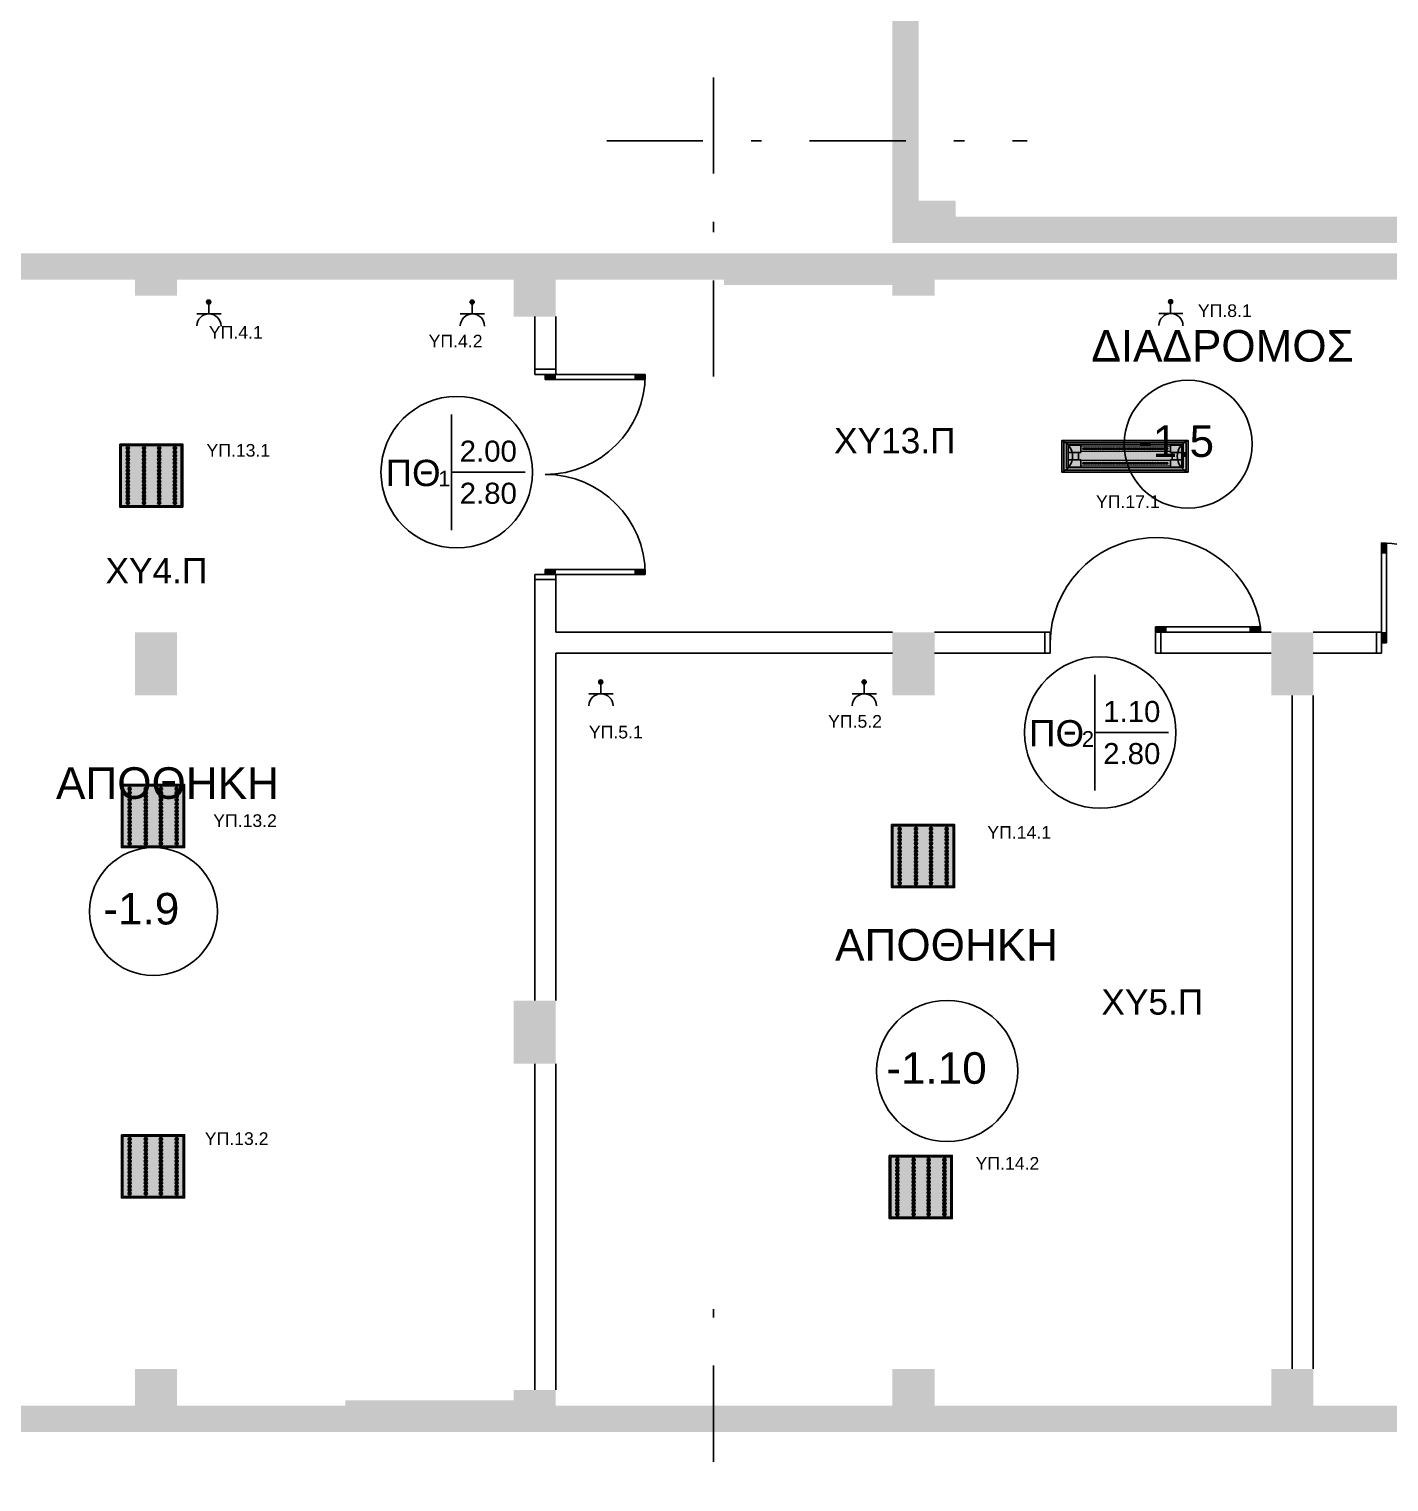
# Model space of a CAD drawing. Header units: metres. Extents: x 0 to 132, y -109 to 310.
# Drawn here: x 13.81 to 26.74, y -77.35 to -63.54 of the extents above; entities that cross this region are included whole.
import ezdxf
from ezdxf.enums import TextEntityAlignment as Align

# ---------------------------------------------------------------- set-up
doc = ezdxf.new("R2010")
doc.units = ezdxf.units.M
doc.header["$LTSCALE"] = 0.036
doc.linetypes.add('DASHDOTX2', pattern=[50.8, 25.4, -12.7, 0, -12.7])
doc.layers.get('0').update_dxf_attribs({"color": 252})
for name, color, linetype in [('arxitektonika', 254, 'Continuous'), ('electext', 20, 'Continuous'), ('HLEK-SYMBOL', 3, 'Continuous'), ('HLEK_FL001_SYMBOLS', 230, 'Continuous'), ('mihanologika text', 20, 'Continuous'), ('Parathira', 252, 'Continuous')]:
    doc.layers.add(name, color=color, linetype=linetype)
doc.styles.add('COMU-N', font='arial.ttf')
doc.styles.get("Standard").update_dxf_attribs({"font": 'arial.ttf'})

# ---------------------------------------------------------------- blocks, each defined once
blk = doc.blocks.new('A$C334127DC')
at = {"layer": 'Parathira'}
for p, q in [((-0.2, 0), (-0.2, -0.05)), ((0, -0.05), (0, 0)), ((-1.05, -0.05), (-0.1, -0.05)), ((-0.955, -0.059), (-1.05, -0.059)), ((-0.955, -0.069), (-1.05, -0.069)), ((-0.955, -0.079), (-1.05, -0.079)), ((-0.955, -0.088), (-1.049, -0.088)), ((-0.1, -0.098), (-1.049, -0.098)), ((-0.955, -0.098), (-0.955, -0.05)), ((-0.2, -0.05), (0, -0.05)), ((-0.195, -0.098), (-0.195, -0.05)), ((-0.1, -0.059), (-0.195, -0.059)), ((-0.1, -0.069), (-0.195, -0.069)), ((-0.1, -0.079), (-0.195, -0.079)), ((-0.1, -0.088), (-0.195, -0.088)), ((-0.1, -0.05), (-0.1, -0.098)), ((-0.955, -1.922), (-1.05, -1.922)), ((-0.955, -1.931), (-1.05, -1.931)), ((-0.1, -1.903), (-1.049, -1.903)), ((-0.955, -1.912), (-1.049, -1.912)), ((-0.955, -1.903), (-0.955, -1.95)), ((-0.195, -1.903), (-0.195, -1.95)), ((-0.1, -1.912), (-0.195, -1.912)), ((-0.1, -1.922), (-0.195, -1.922)), ((-0.1, -1.931), (-0.195, -1.931)), ((-0.1, -1.95), (-0.1, -1.903)), ((-0.955, -1.941), (-1.05, -1.941)), ((-1.05, -1.95), (-0.1, -1.95)), ((-0.2, -2), (-0.2, -1.95)), ((-0.2, -1.95), (0, -1.95)), ((-0.1, -1.941), (-0.195, -1.941)), ((0, -1.95), (0, -2))]:
    blk.add_line(p, q, dxfattribs=at)
for centre, start, end in [((-0.1, -0.05), 180, 270), ((-0.1, -1.95), 90, 180)]:
    blk.add_arc(centre, 0.95, start, end, dxfattribs=at)
blk = doc.blocks.new('A$C30F022F0')
at = {"layer": 'Parathira'}
for p, q in [((-0.2, -0.2), (-0.2, -0.25)), ((-0.2, -0.25), (0, -0.25)), ((-0.1, -0.25), (-0.15, -0.25)), ((0, -0.25), (0, -0.2)), ((-0.2, -1.25), (0, -1.25)), ((-0.2, -1.3), (-0.2, -1.25)), ((0, -1.25), (0.05, -1.25)), ((0, -1.25), (0, -1.3)), ((0.05, -1.35), (0, -1.35)), ((0.01, -1.25), (0.01, -1.35)), ((0.02, -1.25), (0.02, -1.35)), ((0.03, -1.25), (0.03, -1.35)), ((0.04, -1.25), (0.04, -1.35)), ((0.05, -1.25), (0.05, -2.25)), ((0.05, -2.15), (0, -2.15)), ((0.01, -2.15), (0.01, -2.25)), ((0.02, -2.15), (0.02, -2.25)), ((0.03, -2.15), (0.03, -2.25)), ((0.04, -2.15), (0.04, -2.25)), ((0.05, -2.25), (0, -2.25))]:
    blk.add_line(p, q, dxfattribs=at)
blk.add_arc((-0.106, -1.256), 1.006, 278.9092, 89.67, dxfattribs=at)
blk = doc.blocks.new('gJ6_a14')
at = {"linetype": 'Continuous'}
for p, q in [((-0.1176, 0.1119), (0.113, 0.1119)), ((0, 0.1119), (0, 0))]:
    blk.add_line(p, q, dxfattribs=at)
blk.add_arc((-0.0023, 0.2279), 0.1153, 180, 358.95657, dxfattribs=at)
blk = doc.blocks.new('*X789')
at = {"color": 0}
for p, q in [((15.598, 2.587), (15.737, 2.727)), ((15.598, 2.622), (15.702, 2.727)), ((15.605, 2.559), (15.765, 2.719)), ((15.609, 2.652), (15.618, 2.66)), ((15.617, 2.536), (15.789, 2.707)), ((15.623, 2.665), (15.631, 2.674)), ((15.633, 2.516), (15.808, 2.691)), ((15.636, 2.678), (15.645, 2.687)), ((15.64, 2.647), (15.649, 2.656)), ((15.649, 2.691), (15.658, 2.7)), ((15.653, 2.501), (15.824, 2.672)), ((15.654, 2.66), (15.662, 2.669)), ((15.662, 2.705), (15.671, 2.714)), ((15.667, 2.674), (15.676, 2.683)), ((15.676, 2.718), (15.678, 2.721)), ((15.68, 2.687), (15.689, 2.696)), ((15.685, 2.656), (15.693, 2.665)), ((15.693, 2.7), (15.702, 2.709)), ((15.698, 2.669), (15.707, 2.678)), ((15.707, 2.714), (15.715, 2.722)), ((15.711, 2.683), (15.72, 2.691)), ((15.715, 2.652), (15.724, 2.66)), ((15.72, 2.727), (15.721, 2.728)), ((15.724, 2.696), (15.733, 2.705)), ((15.729, 2.665), (15.738, 2.674)), ((15.738, 2.709), (15.746, 2.718)), ((15.742, 2.678), (15.751, 2.687)), ((15.746, 2.647), (15.755, 2.656)), ((15.751, 2.722), (15.752, 2.724)), ((15.755, 2.691), (15.764, 2.7)), ((15.76, 2.66), (15.768, 2.669)), ((15.768, 2.705), (15.777, 2.714)), ((15.773, 2.674), (15.782, 2.683)), ((15.786, 2.687), (15.795, 2.696)), ((15.791, 2.656), (15.799, 2.665)), ((15.804, 2.669), (15.813, 2.678)), ((15.822, 2.652), (15.83, 2.66)), ((15.601, 2.607), (15.609, 2.616)), ((15.604, 2.646), (15.605, 2.647)), ((15.605, 2.577), (15.614, 2.585)), ((15.611, 2.547), (15.618, 2.554)), ((15.614, 2.621), (15.623, 2.63)), ((15.618, 2.59), (15.627, 2.599)), ((15.623, 2.559), (15.631, 2.568)), ((15.627, 2.634), (15.636, 2.643)), ((15.627, 2.528), (15.636, 2.537)), ((15.631, 2.603), (15.64, 2.612)), ((15.636, 2.572), (15.645, 2.581)), ((15.64, 2.541), (15.649, 2.55)), ((15.645, 2.616), (15.654, 2.625)), ((15.645, 2.51), (15.654, 2.519)), ((15.649, 2.585), (15.658, 2.594)), ((15.654, 2.554), (15.662, 2.563)), ((15.658, 2.63), (15.667, 2.638)), ((15.658, 2.523), (15.667, 2.532)), ((15.662, 2.599), (15.671, 2.607)), ((15.664, 2.494), (15.671, 2.501)), ((15.667, 2.568), (15.676, 2.577)), ((15.671, 2.643), (15.68, 2.652)), ((15.671, 2.537), (15.68, 2.546)), ((15.676, 2.489), (15.836, 2.648)), ((15.676, 2.612), (15.685, 2.621)), ((15.676, 2.506), (15.685, 2.515)), ((15.68, 2.581), (15.689, 2.59)), ((15.685, 2.55), (15.693, 2.559)), ((15.689, 2.625), (15.698, 2.634)), ((15.689, 2.519), (15.698, 2.528)), ((15.693, 2.594), (15.702, 2.603)), ((15.693, 2.488), (15.702, 2.497)), ((15.698, 2.563), (15.707, 2.572)), ((15.702, 2.638), (15.711, 2.647)), ((15.702, 2.532), (15.711, 2.541)), ((15.705, 2.482), (15.843, 2.62)), ((15.707, 2.607), (15.715, 2.616)), ((15.707, 2.501), (15.715, 2.51)), ((15.711, 2.577), (15.72, 2.585)), ((15.715, 2.546), (15.724, 2.554)), ((15.72, 2.621), (15.729, 2.63)), ((15.72, 2.515), (15.729, 2.523)), ((15.724, 2.59), (15.733, 2.599)), ((15.724, 2.484), (15.733, 2.493)), ((15.729, 2.559), (15.738, 2.568)), ((15.733, 2.634), (15.742, 2.643)), ((15.733, 2.528), (15.742, 2.537)), ((15.738, 2.603), (15.746, 2.612)), ((15.738, 2.497), (15.746, 2.506)), ((15.741, 2.482), (15.842, 2.584)), ((15.742, 2.572), (15.751, 2.581)), ((15.746, 2.541), (15.755, 2.55)), ((15.751, 2.616), (15.76, 2.625)), ((15.751, 2.51), (15.76, 2.519)), ((15.755, 2.585), (15.764, 2.594)), ((15.76, 2.554), (15.768, 2.563)), ((15.764, 2.63), (15.773, 2.638)), ((15.764, 2.523), (15.773, 2.532)), ((15.768, 2.599), (15.777, 2.607)), ((15.768, 2.493), (15.777, 2.501)), ((15.773, 2.568), (15.782, 2.577)), ((15.777, 2.643), (15.786, 2.652)), ((15.777, 2.537), (15.786, 2.546)), ((15.782, 2.612), (15.791, 2.621)), ((15.782, 2.506), (15.791, 2.515)), ((15.786, 2.581), (15.795, 2.59)), ((15.791, 2.55), (15.799, 2.559)), ((15.795, 2.625), (15.804, 2.634)), ((15.795, 2.519), (15.804, 2.528)), ((15.799, 2.594), (15.808, 2.603)), ((15.804, 2.563), (15.813, 2.572)), ((15.808, 2.638), (15.817, 2.647)), ((15.808, 2.532), (15.817, 2.541)), ((15.813, 2.607), (15.822, 2.616)), ((15.817, 2.577), (15.826, 2.585)), ((15.822, 2.546), (15.83, 2.554)), ((15.826, 2.621), (15.835, 2.63)), ((15.83, 2.59), (15.839, 2.599)), ((15.835, 2.559), (15.835, 2.56)), ((15.839, 2.634), (15.84, 2.635)), ((15.844, 2.603), (15.844, 2.603))]:
    blk.add_line(p, q, dxfattribs=at)
blk = doc.blocks.new('GJ6_A78')
at = {"layer": 'HLEK-SYMBOL', "color": 0, "linetype": 'Continuous'}
blk.add_circle((0, 0), 0.0989, dxfattribs=at)
at = {"layer": 'HLEK-SYMBOL', "color": 0, "xscale": 0.8, "yscale": 0.8, "zscale": 0.8}
blk.add_blockref('*X789', (-12.576, -2.084), dxfattribs=at)
blk = doc.blocks.new('priza')
at = {"layer": 'HLEK_FL001_SYMBOLS', "rotation": 180}
blk.add_blockref('gJ6_a14', (87.4, -100.495), dxfattribs=at)
at = {"layer": 'HLEK_FL001_SYMBOLS', "xscale": 0.1951472641207488, "yscale": 0.1951472641207488, "zscale": 0.1951472641207488}
blk.add_blockref('GJ6_A78', (87.4, -100.495), dxfattribs=at)
blk = doc.blocks.new('panel led 4x16W 60x60cm acrylic')
at = {"layer": 'HLEK_FL001_SYMBOLS', "linetype": 'Continuous', "lineweight": 0}
h = blk.add_hatch(color=201, dxfattribs=at)
h.dxf.hatch_style = 1
h.paths.add_polyline_path([(45.418, 65.558), (45.418, 64.986), (45.99, 64.986), (45.99, 65.558)])
h.paths.add_polyline_path([(45.621, 65.355, -1), (45.651, 65.355, -1)], flags=16)
h.paths.add_polyline_path([(45.621, 65.39, -1), (45.651, 65.39, -1)], flags=16)
h.paths.add_polyline_path([(45.794, 65.355, -1), (45.764, 65.355, -1)], flags=16)
h.paths.add_polyline_path([(45.764, 65.39, -1), (45.794, 65.39, -1)], flags=16)
h.paths.add_polyline_path([(45.651, 65.32, -1), (45.621, 65.32, -1)], flags=16)
h.paths.add_polyline_path([(45.794, 65.32, -1), (45.764, 65.32, -1)], flags=16)
h.paths.add_polyline_path([(45.621, 65.425, -1), (45.651, 65.425, -1)], flags=16)
h.paths.add_polyline_path([(45.764, 65.425, -1), (45.794, 65.425, -1)], flags=16)
h.paths.add_polyline_path([(45.651, 65.286, -1), (45.621, 65.286, -1)], flags=16)
h.paths.add_polyline_path([(45.794, 65.286, -1), (45.764, 65.286, -1)], flags=16)
h.paths.add_polyline_path([(45.621, 65.459, -1), (45.651, 65.459, -1)], flags=16)
h.paths.add_polyline_path([(45.764, 65.459, -1), (45.794, 65.459, -1)], flags=16)
h.paths.add_polyline_path([(45.651, 65.251, -1), (45.621, 65.251, -1)], flags=16)
h.paths.add_polyline_path([(45.794, 65.251, -1), (45.764, 65.251, -1)], flags=16)
h.paths.add_polyline_path([(45.621, 65.494, -1), (45.651, 65.494, -1)], flags=16)
h.paths.add_polyline_path([(45.764, 65.494, -1), (45.794, 65.494, -1)], flags=16)
h.paths.add_polyline_path([(45.651, 65.216, -1), (45.621, 65.216, -1)], flags=16)
h.paths.add_polyline_path([(45.794, 65.216, -1), (45.764, 65.216, -1)], flags=16)
h.paths.add_polyline_path([(45.621, 65.531, -1), (45.651, 65.531, -1)], flags=16)
h.paths.add_polyline_path([(45.764, 65.531, -1), (45.794, 65.531, -1)], flags=16)
h.paths.add_polyline_path([(45.651, 65.182, -1), (45.621, 65.182, -1)], flags=16)
h.paths.add_polyline_path([(45.794, 65.182, -1), (45.764, 65.182, -1)], flags=16)
h.paths.add_polyline_path([(45.467, 65.355, -1), (45.497, 65.355, -1)], flags=16)
h.paths.add_polyline_path([(45.467, 65.39, -1), (45.497, 65.39, -1)], flags=16)
h.paths.add_polyline_path([(45.497, 65.32, -1), (45.467, 65.32, -1)], flags=16)
h.paths.add_polyline_path([(45.651, 65.148, -1), (45.621, 65.148, -1)], flags=16)
h.paths.add_polyline_path([(45.944, 65.355, -1), (45.914, 65.355, -1)], flags=16)
h.paths.add_polyline_path([(45.944, 65.39, -1), (45.914, 65.39, -1)], flags=16)
h.paths.add_polyline_path([(45.794, 65.148, -1), (45.764, 65.148, -1)], flags=16)
h.paths.add_polyline_path([(45.467, 65.425, -1), (45.497, 65.425, -1)], flags=16)
h.paths.add_polyline_path([(45.944, 65.32, -1), (45.914, 65.32, -1)], flags=16)
h.paths.add_polyline_path([(45.497, 65.286, -1), (45.467, 65.286, -1)], flags=16)
h.paths.add_polyline_path([(45.914, 65.425, -1), (45.944, 65.425, -1)], flags=16)
h.paths.add_polyline_path([(45.944, 65.286, -1), (45.914, 65.286, -1)], flags=16)
h.paths.add_polyline_path([(45.467, 65.459, -1), (45.497, 65.459, -1)], flags=16)
h.paths.add_polyline_path([(45.914, 65.459, -1), (45.944, 65.459, -1)], flags=16)
h.paths.add_polyline_path([(45.497, 65.251, -1), (45.467, 65.251, -1)], flags=16)
h.paths.add_polyline_path([(45.944, 65.251, -1), (45.914, 65.251, -1)], flags=16)
h.paths.add_polyline_path([(45.467, 65.494, -1), (45.497, 65.494, -1)], flags=16)
h.paths.add_polyline_path([(45.651, 65.115, -1), (45.621, 65.115, -1)], flags=16)
h.paths.add_polyline_path([(45.794, 65.115, -1), (45.764, 65.115, -1)], flags=16)
h.paths.add_polyline_path([(45.914, 65.494, -1), (45.944, 65.494, -1)], flags=16)
h.paths.add_polyline_path([(45.497, 65.216, -1), (45.467, 65.216, -1)], flags=16)
h.paths.add_polyline_path([(45.944, 65.216, -1), (45.914, 65.216, -1)], flags=16)
h.paths.add_polyline_path([(45.467, 65.531, -1), (45.497, 65.531, -1)], flags=16)
h.paths.add_polyline_path([(45.914, 65.531, -1), (45.944, 65.531, -1)], flags=16)
h.paths.add_polyline_path([(45.497, 65.182, -1), (45.467, 65.182, -1)], flags=16)
h.paths.add_polyline_path([(45.944, 65.182, -1), (45.914, 65.182, -1)], flags=16)
h.paths.add_polyline_path([(45.651, 65.081, -1), (45.621, 65.081, -1)], flags=16)
h.paths.add_polyline_path([(45.794, 65.081, -1), (45.764, 65.081, -1)], flags=16)
h.paths.add_polyline_path([(45.497, 65.148, -1), (45.467, 65.148, -1)], flags=16)
h.paths.add_polyline_path([(45.944, 65.148, -1), (45.914, 65.148, -1)], flags=16)
h.paths.add_polyline_path([(45.651, 65.048, -1), (45.621, 65.048, -1)], flags=16)
h.paths.add_polyline_path([(45.794, 65.048, -1), (45.764, 65.048, -1)], flags=16)
h.paths.add_polyline_path([(45.497, 65.115, -1), (45.467, 65.115, -1)], flags=16)
h.paths.add_polyline_path([(45.944, 65.115, -1), (45.914, 65.115, -1)], flags=16)
h.paths.add_polyline_path([(45.651, 65.013, -1), (45.621, 65.013, -1)], flags=16)
h.paths.add_polyline_path([(45.497, 65.081, -1), (45.467, 65.081, -1)], flags=16)
h.paths.add_polyline_path([(45.794, 65.013, -1), (45.764, 65.013, -1)], flags=16)
h.paths.add_polyline_path([(45.944, 65.081, -1), (45.914, 65.081, -1)], flags=16)
h.paths.add_polyline_path([(45.497, 65.048, -1), (45.467, 65.048, -1)], flags=16)
h.paths.add_polyline_path([(45.944, 65.048, -1), (45.914, 65.048, -1)], flags=16)
h.paths.add_polyline_path([(45.497, 65.013, -1), (45.467, 65.013, -1)], flags=16)
h.paths.add_polyline_path([(45.944, 65.013, -1), (45.914, 65.013, -1)], flags=16)
h = blk.add_hatch(color=11, dxfattribs=at)
h.dxf.hatch_style = 1
h.paths.add_polyline_path([(45.497, 65.531, 1), (45.467, 65.531, 1)])
h = blk.add_hatch(color=11, dxfattribs=at)
h.dxf.hatch_style = 1
h.paths.add_polyline_path([(45.497, 65.494, 1), (45.467, 65.494, 1)])
h = blk.add_hatch(color=11, dxfattribs=at)
h.dxf.hatch_style = 1
h.paths.add_polyline_path([(45.497, 65.459, 1), (45.467, 65.459, 1)])
h = blk.add_hatch(color=11, dxfattribs=at)
h.dxf.hatch_style = 1
h.paths.add_polyline_path([(45.651, 65.531, 1), (45.621, 65.531, 1)])
h = blk.add_hatch(color=11, dxfattribs=at)
h.dxf.hatch_style = 1
h.paths.add_polyline_path([(45.651, 65.494, 1), (45.621, 65.494, 1)])
h = blk.add_hatch(color=11, dxfattribs=at)
h.dxf.hatch_style = 1
h.paths.add_polyline_path([(45.651, 65.459, 1), (45.621, 65.459, 1)])
h = blk.add_hatch(color=11, dxfattribs=at)
h.dxf.hatch_style = 1
h.paths.add_polyline_path([(45.794, 65.531, 1), (45.764, 65.531, 1)])
h = blk.add_hatch(color=11, dxfattribs=at)
h.dxf.hatch_style = 1
h.paths.add_polyline_path([(45.794, 65.494, 1), (45.764, 65.494, 1)])
h = blk.add_hatch(color=11, dxfattribs=at)
h.dxf.hatch_style = 1
h.paths.add_polyline_path([(45.794, 65.459, 1), (45.764, 65.459, 1)])
h = blk.add_hatch(color=11, dxfattribs=at)
h.dxf.hatch_style = 1
h.paths.add_polyline_path([(45.944, 65.531, 1), (45.914, 65.531, 1)])
h = blk.add_hatch(color=11, dxfattribs=at)
h.dxf.hatch_style = 1
h.paths.add_polyline_path([(45.944, 65.494, 1), (45.914, 65.494, 1)])
h = blk.add_hatch(color=11, dxfattribs=at)
h.dxf.hatch_style = 1
h.paths.add_polyline_path([(45.944, 65.459, 1), (45.914, 65.459, 1)])
h = blk.add_hatch(color=11, dxfattribs=at)
h.dxf.hatch_style = 1
h.paths.add_polyline_path([(45.497, 65.425, 1), (45.467, 65.425, 1)])
h = blk.add_hatch(color=11, dxfattribs=at)
h.dxf.hatch_style = 1
h.paths.add_polyline_path([(45.497, 65.39, 1), (45.467, 65.39, 1)])
h = blk.add_hatch(color=11, dxfattribs=at)
h.dxf.hatch_style = 1
h.paths.add_polyline_path([(45.497, 65.355, 1), (45.467, 65.355, 1)])
h = blk.add_hatch(color=11, dxfattribs=at)
h.dxf.hatch_style = 1
h.paths.add_polyline_path([(45.497, 65.32, 1), (45.467, 65.32, 1)])
h = blk.add_hatch(color=11, dxfattribs=at)
h.dxf.hatch_style = 1
h.paths.add_polyline_path([(45.651, 65.425, 1), (45.621, 65.425, 1)])
h = blk.add_hatch(color=11, dxfattribs=at)
h.dxf.hatch_style = 1
h.paths.add_polyline_path([(45.651, 65.39, 1), (45.621, 65.39, 1)])
h = blk.add_hatch(color=11, dxfattribs=at)
h.dxf.hatch_style = 1
h.paths.add_polyline_path([(45.651, 65.355, 1), (45.621, 65.355, 1)])
h = blk.add_hatch(color=11, dxfattribs=at)
h.dxf.hatch_style = 1
h.paths.add_polyline_path([(45.651, 65.32, 1), (45.621, 65.32, 1)])
h = blk.add_hatch(color=11, dxfattribs=at)
h.dxf.hatch_style = 1
h.paths.add_polyline_path([(45.794, 65.425, 1), (45.764, 65.425, 1)])
h = blk.add_hatch(color=11, dxfattribs=at)
h.dxf.hatch_style = 1
h.paths.add_polyline_path([(45.794, 65.39, 1), (45.764, 65.39, 1)])
h = blk.add_hatch(color=11, dxfattribs=at)
h.dxf.hatch_style = 1
h.paths.add_polyline_path([(45.794, 65.355, 1), (45.764, 65.355, 1)])
h = blk.add_hatch(color=11, dxfattribs=at)
h.dxf.hatch_style = 1
h.paths.add_polyline_path([(45.794, 65.32, 1), (45.764, 65.32, 1)])
h = blk.add_hatch(color=11, dxfattribs=at)
h.dxf.hatch_style = 1
h.paths.add_polyline_path([(45.944, 65.425, 1), (45.914, 65.425, 1)])
h = blk.add_hatch(color=11, dxfattribs=at)
h.dxf.hatch_style = 1
h.paths.add_polyline_path([(45.944, 65.39, 1), (45.914, 65.39, 1)])
h = blk.add_hatch(color=11, dxfattribs=at)
h.dxf.hatch_style = 1
h.paths.add_polyline_path([(45.944, 65.355, 1), (45.914, 65.355, 1)])
h = blk.add_hatch(color=11, dxfattribs=at)
h.dxf.hatch_style = 1
h.paths.add_polyline_path([(45.944, 65.32, 1), (45.914, 65.32, 1)])
h = blk.add_hatch(color=11, dxfattribs=at)
h.dxf.hatch_style = 1
h.paths.add_polyline_path([(45.497, 65.286, 1), (45.467, 65.286, 1)])
h = blk.add_hatch(color=11, dxfattribs=at)
h.dxf.hatch_style = 1
h.paths.add_polyline_path([(45.497, 65.251, 1), (45.467, 65.251, 1)])
h = blk.add_hatch(color=11, dxfattribs=at)
h.dxf.hatch_style = 1
h.paths.add_polyline_path([(45.497, 65.216, 1), (45.467, 65.216, 1)])
h = blk.add_hatch(color=11, dxfattribs=at)
h.dxf.hatch_style = 1
h.paths.add_polyline_path([(45.497, 65.182, 1), (45.467, 65.182, 1)])
h = blk.add_hatch(color=11, dxfattribs=at)
h.dxf.hatch_style = 1
h.paths.add_polyline_path([(45.651, 65.286, 1), (45.621, 65.286, 1)])
h = blk.add_hatch(color=11, dxfattribs=at)
h.dxf.hatch_style = 1
h.paths.add_polyline_path([(45.651, 65.251, 1), (45.621, 65.251, 1)])
h = blk.add_hatch(color=11, dxfattribs=at)
h.dxf.hatch_style = 1
h.paths.add_polyline_path([(45.651, 65.216, 1), (45.621, 65.216, 1)])
h = blk.add_hatch(color=11, dxfattribs=at)
h.dxf.hatch_style = 1
h.paths.add_polyline_path([(45.651, 65.182, 1), (45.621, 65.182, 1)])
h = blk.add_hatch(color=11, dxfattribs=at)
h.dxf.hatch_style = 1
h.paths.add_polyline_path([(45.794, 65.286, 1), (45.764, 65.286, 1)])
h = blk.add_hatch(color=11, dxfattribs=at)
h.dxf.hatch_style = 1
h.paths.add_polyline_path([(45.794, 65.251, 1), (45.764, 65.251, 1)])
h = blk.add_hatch(color=11, dxfattribs=at)
h.dxf.hatch_style = 1
h.paths.add_polyline_path([(45.794, 65.216, 1), (45.764, 65.216, 1)])
h = blk.add_hatch(color=11, dxfattribs=at)
h.dxf.hatch_style = 1
h.paths.add_polyline_path([(45.794, 65.182, 1), (45.764, 65.182, 1)])
h = blk.add_hatch(color=11, dxfattribs=at)
h.dxf.hatch_style = 1
h.paths.add_polyline_path([(45.944, 65.286, 1), (45.914, 65.286, 1)])
h = blk.add_hatch(color=11, dxfattribs=at)
h.dxf.hatch_style = 1
h.paths.add_polyline_path([(45.944, 65.251, 1), (45.914, 65.251, 1)])
h = blk.add_hatch(color=11, dxfattribs=at)
h.dxf.hatch_style = 1
h.paths.add_polyline_path([(45.944, 65.216, 1), (45.914, 65.216, 1)])
h = blk.add_hatch(color=11, dxfattribs=at)
h.dxf.hatch_style = 1
h.paths.add_polyline_path([(45.944, 65.182, 1), (45.914, 65.182, 1)])
h = blk.add_hatch(color=11, dxfattribs=at)
h.dxf.hatch_style = 1
h.paths.add_polyline_path([(45.497, 65.148, 1), (45.467, 65.148, 1)])
h = blk.add_hatch(color=11, dxfattribs=at)
h.dxf.hatch_style = 1
h.paths.add_polyline_path([(45.497, 65.115, 1), (45.467, 65.115, 1)])
h = blk.add_hatch(color=11, dxfattribs=at)
h.dxf.hatch_style = 1
h.paths.add_polyline_path([(45.497, 65.081, 1), (45.467, 65.081, 1)])
h = blk.add_hatch(color=11, dxfattribs=at)
h.dxf.hatch_style = 1
h.paths.add_polyline_path([(45.497, 65.048, 1), (45.467, 65.048, 1)])
h = blk.add_hatch(color=11, dxfattribs=at)
h.dxf.hatch_style = 1
h.paths.add_polyline_path([(45.651, 65.148, 1), (45.621, 65.148, 1)])
h = blk.add_hatch(color=11, dxfattribs=at)
h.dxf.hatch_style = 1
h.paths.add_polyline_path([(45.651, 65.115, 1), (45.621, 65.115, 1)])
h = blk.add_hatch(color=11, dxfattribs=at)
h.dxf.hatch_style = 1
h.paths.add_polyline_path([(45.651, 65.081, 1), (45.621, 65.081, 1)])
h = blk.add_hatch(color=11, dxfattribs=at)
h.dxf.hatch_style = 1
h.paths.add_polyline_path([(45.651, 65.048, 1), (45.621, 65.048, 1)])
h = blk.add_hatch(color=11, dxfattribs=at)
h.dxf.hatch_style = 1
h.paths.add_polyline_path([(45.794, 65.148, 1), (45.764, 65.148, 1)])
h = blk.add_hatch(color=11, dxfattribs=at)
h.dxf.hatch_style = 1
h.paths.add_polyline_path([(45.794, 65.115, 1), (45.764, 65.115, 1)])
h = blk.add_hatch(color=11, dxfattribs=at)
h.dxf.hatch_style = 1
h.paths.add_polyline_path([(45.794, 65.081, 1), (45.764, 65.081, 1)])
h = blk.add_hatch(color=11, dxfattribs=at)
h.dxf.hatch_style = 1
h.paths.add_polyline_path([(45.794, 65.048, 1), (45.764, 65.048, 1)])
h = blk.add_hatch(color=11, dxfattribs=at)
h.dxf.hatch_style = 1
h.paths.add_polyline_path([(45.944, 65.148, 1), (45.914, 65.148, 1)])
h = blk.add_hatch(color=11, dxfattribs=at)
h.dxf.hatch_style = 1
h.paths.add_polyline_path([(45.944, 65.115, 1), (45.914, 65.115, 1)])
h = blk.add_hatch(color=11, dxfattribs=at)
h.dxf.hatch_style = 1
h.paths.add_polyline_path([(45.944, 65.081, 1), (45.914, 65.081, 1)])
h = blk.add_hatch(color=11, dxfattribs=at)
h.dxf.hatch_style = 1
h.paths.add_polyline_path([(45.944, 65.048, 1), (45.914, 65.048, 1)])
h = blk.add_hatch(color=11, dxfattribs=at)
h.dxf.hatch_style = 1
h.paths.add_polyline_path([(45.497, 65.013, 1), (45.467, 65.013, 1)])
h = blk.add_hatch(color=11, dxfattribs=at)
h.dxf.hatch_style = 1
h.paths.add_polyline_path([(45.651, 65.013, 1), (45.621, 65.013, 1)])
h = blk.add_hatch(color=11, dxfattribs=at)
h.dxf.hatch_style = 1
h.paths.add_polyline_path([(45.794, 65.013, 1), (45.764, 65.013, 1)])
h = blk.add_hatch(color=11, dxfattribs=at)
h.dxf.hatch_style = 1
h.paths.add_polyline_path([(45.944, 65.013, 1), (45.914, 65.013, 1)])
at = {"layer": 'HLEK_FL001_SYMBOLS'}
for points in [[(45.404, 65.572), (46.004, 65.572), (46.004, 64.972), (45.404, 64.972)], [(45.418, 65.558), (45.99, 65.558), (45.99, 64.986), (45.418, 64.986)]]:
    blk.add_lwpolyline(points, close=True, dxfattribs=at)
for centre in [(45.482, 65.531), (45.482, 65.494), (45.482, 65.459), (45.636, 65.531), (45.636, 65.494), (45.636, 65.459), (45.779, 65.531), (45.779, 65.494), (45.779, 65.459), (45.929, 65.531), (45.929, 65.494), (45.929, 65.459), (45.482, 65.425), (45.482, 65.39), (45.482, 65.355), (45.482, 65.32), (45.636, 65.425), (45.636, 65.39), (45.636, 65.355), (45.636, 65.32), (45.779, 65.425), (45.779, 65.39), (45.779, 65.355), (45.779, 65.32), (45.929, 65.425), (45.929, 65.39), (45.929, 65.355), (45.929, 65.32), (45.482, 65.286), (45.482, 65.251), (45.482, 65.216), (45.482, 65.182), (45.636, 65.286), (45.636, 65.251), (45.636, 65.216), (45.636, 65.182), (45.779, 65.286), (45.779, 65.251), (45.779, 65.216), (45.779, 65.182), (45.929, 65.286), (45.929, 65.251), (45.929, 65.216), (45.929, 65.182), (45.482, 65.148), (45.482, 65.115), (45.482, 65.081), (45.482, 65.048), (45.636, 65.148), (45.636, 65.115), (45.636, 65.081), (45.636, 65.048), (45.779, 65.148), (45.779, 65.115), (45.779, 65.081), (45.779, 65.048), (45.929, 65.148), (45.929, 65.115), (45.929, 65.081), (45.929, 65.048), (45.482, 65.013), (45.636, 65.013), (45.779, 65.013), (45.929, 65.013)]:
    blk.add_circle(centre, 0.015, dxfattribs=at)
blk = doc.blocks.new('led stegano orofis 2x32W 1200x300mm')
at = {"layer": 'HLEK_FL001_SYMBOLS', "linetype": 'Continuous', "lineweight": 0}
h = blk.add_hatch(color=150, dxfattribs=at)
h.dxf.hatch_style = 1
h.paths.add_polyline_path([(45.096, 60.142), (45.096, 59.842), (46.298, 59.842), (46.298, 60.142)])
h.paths.add_polyline_path([(46.278, 60.122), (46.278, 59.862), (45.116, 59.862), (45.116, 60.122)], flags=16)
h.paths.add_polyline_path([(46.252, 60.102), (46.252, 59.878), (45.143, 59.878), (45.143, 60.102)], flags=0)
h = blk.add_hatch(color=256, dxfattribs=at)
h.dxf.hatch_style = 1
h.paths.add_polyline_path([(45.116, 60.122), (45.116, 59.862), (46.278, 59.862), (46.278, 60.122)])
h.paths.add_polyline_path([(46.252, 60.102), (46.252, 59.878), (45.143, 59.878), (45.143, 60.102)], flags=16)
h = blk.add_hatch(color=11, dxfattribs=at)
h.dxf.hatch_style = 1
h.paths.add_polyline_path([(45.143, 60.102), (45.143, 59.878), (46.252, 59.878), (46.252, 60.102)])
h = blk.add_hatch(color=140, dxfattribs=at)
h.dxf.hatch_style = 1
h.paths.add_polyline_path([(45.312, 60.058, 1), (45.29, 60.058, 1)])
h = blk.add_hatch(color=140, dxfattribs=at)
h.dxf.hatch_style = 1
h.paths.add_polyline_path([(45.339, 60.058, 1), (45.317, 60.058, 1)])
h = blk.add_hatch(color=140, dxfattribs=at)
h.dxf.hatch_style = 1
h.paths.add_polyline_path([(45.366, 60.058, 1), (45.344, 60.058, 1)])
h = blk.add_hatch(color=140, dxfattribs=at)
h.dxf.hatch_style = 1
h.paths.add_polyline_path([(45.392, 60.058, 1), (45.37, 60.058, 1)])
h = blk.add_hatch(color=140, dxfattribs=at)
h.dxf.hatch_style = 1
h.paths.add_polyline_path([(45.419, 60.058, 1), (45.397, 60.058, 1)])
h = blk.add_hatch(color=140, dxfattribs=at)
h.dxf.hatch_style = 1
h.paths.add_polyline_path([(45.445, 60.058, 1), (45.423, 60.058, 1)])
h = blk.add_hatch(color=140, dxfattribs=at)
h.dxf.hatch_style = 1
h.paths.add_polyline_path([(45.471, 60.058, 1), (45.449, 60.058, 1)])
h = blk.add_hatch(color=140, dxfattribs=at)
h.dxf.hatch_style = 1
h.paths.add_polyline_path([(45.496, 60.058, 1), (45.474, 60.058, 1)])
h = blk.add_hatch(color=140, dxfattribs=at)
h.dxf.hatch_style = 1
h.paths.add_polyline_path([(45.523, 60.058, 1), (45.501, 60.058, 1)])
h = blk.add_hatch(color=140, dxfattribs=at)
h.dxf.hatch_style = 1
h.paths.add_polyline_path([(45.55, 60.058, 1), (45.528, 60.058, 1)])
h = blk.add_hatch(color=140, dxfattribs=at)
h.dxf.hatch_style = 1
h.paths.add_polyline_path([(45.576, 60.058, 1), (45.554, 60.058, 1)])
h = blk.add_hatch(color=140, dxfattribs=at)
h.dxf.hatch_style = 1
h.paths.add_polyline_path([(45.601, 60.058, 1), (45.579, 60.058, 1)])
h = blk.add_hatch(color=140, dxfattribs=at)
h.dxf.hatch_style = 1
h.paths.add_polyline_path([(45.626, 60.058, 1), (45.604, 60.058, 1)])
h = blk.add_hatch(color=140, dxfattribs=at)
h.dxf.hatch_style = 1
h.paths.add_polyline_path([(45.653, 60.058, 1), (45.631, 60.058, 1)])
h = blk.add_hatch(color=140, dxfattribs=at)
h.dxf.hatch_style = 1
h.paths.add_polyline_path([(45.679, 60.058, 1), (45.657, 60.058, 1)])
h = blk.add_hatch(color=140, dxfattribs=at)
h.dxf.hatch_style = 1
h.paths.add_polyline_path([(45.706, 60.058, 1), (45.684, 60.058, 1)])
h = blk.add_hatch(color=140, dxfattribs=at)
h.dxf.hatch_style = 1
h.paths.add_polyline_path([(45.732, 60.058, 1), (45.71, 60.058, 1)])
h = blk.add_hatch(color=140, dxfattribs=at)
h.dxf.hatch_style = 1
h.paths.add_polyline_path([(45.759, 60.058, 1), (45.737, 60.058, 1)])
h = blk.add_hatch(color=140, dxfattribs=at)
h.dxf.hatch_style = 1
h.paths.add_polyline_path([(45.785, 60.058, 1), (45.763, 60.058, 1)])
h = blk.add_hatch(color=140, dxfattribs=at)
h.dxf.hatch_style = 1
h.paths.add_polyline_path([(45.811, 60.058, 1), (45.789, 60.058, 1)])
h = blk.add_hatch(color=140, dxfattribs=at)
h.dxf.hatch_style = 1
h.paths.add_polyline_path([(45.838, 60.058, 1), (45.816, 60.058, 1)])
h = blk.add_hatch(color=140, dxfattribs=at)
h.dxf.hatch_style = 1
h.paths.add_polyline_path([(45.863, 60.058, 1), (45.841, 60.058, 1)])
h = blk.add_hatch(color=140, dxfattribs=at)
h.dxf.hatch_style = 1
h.paths.add_polyline_path([(45.888, 60.058, 1), (45.866, 60.058, 1)])
h = blk.add_hatch(color=140, dxfattribs=at)
h.dxf.hatch_style = 1
h.paths.add_polyline_path([(45.914, 60.058, 1), (45.892, 60.058, 1)])
h = blk.add_hatch(color=140, dxfattribs=at)
h.dxf.hatch_style = 1
h.paths.add_polyline_path([(45.941, 60.058, 1), (45.919, 60.058, 1)])
h = blk.add_hatch(color=140, dxfattribs=at)
h.dxf.hatch_style = 1
h.paths.add_polyline_path([(45.966, 60.058, 1), (45.945, 60.058, 1)])
h = blk.add_hatch(color=140, dxfattribs=at)
h.dxf.hatch_style = 1
h.paths.add_polyline_path([(45.993, 60.058, 1), (45.971, 60.058, 1)])
h = blk.add_hatch(color=140, dxfattribs=at)
h.dxf.hatch_style = 1
h.paths.add_polyline_path([(46.019, 60.058, 1), (45.997, 60.058, 1)])
h = blk.add_hatch(color=140, dxfattribs=at)
h.dxf.hatch_style = 1
h.paths.add_polyline_path([(46.046, 60.058, 1), (46.024, 60.058, 1)])
h = blk.add_hatch(color=140, dxfattribs=at)
h.dxf.hatch_style = 1
h.paths.add_polyline_path([(46.072, 60.058, 1), (46.05, 60.058, 1)])
h = blk.add_hatch(color=140, dxfattribs=at)
h.dxf.hatch_style = 1
h.paths.add_polyline_path([(46.098, 60.058, 1), (46.076, 60.058, 1)])
h = blk.add_hatch(color=140, dxfattribs=at)
h.dxf.hatch_style = 1
h.paths.add_polyline_path([(45.312, 59.92, 1), (45.29, 59.92, 1)])
h = blk.add_hatch(color=140, dxfattribs=at)
h.dxf.hatch_style = 1
h.paths.add_polyline_path([(45.339, 59.92, 1), (45.317, 59.92, 1)])
h = blk.add_hatch(color=140, dxfattribs=at)
h.dxf.hatch_style = 1
h.paths.add_polyline_path([(45.366, 59.92, 1), (45.344, 59.92, 1)])
h = blk.add_hatch(color=140, dxfattribs=at)
h.dxf.hatch_style = 1
h.paths.add_polyline_path([(45.392, 59.92, 1), (45.37, 59.92, 1)])
h = blk.add_hatch(color=140, dxfattribs=at)
h.dxf.hatch_style = 1
h.paths.add_polyline_path([(45.419, 59.92, 1), (45.397, 59.92, 1)])
h = blk.add_hatch(color=140, dxfattribs=at)
h.dxf.hatch_style = 1
h.paths.add_polyline_path([(45.445, 59.92, 1), (45.423, 59.92, 1)])
h = blk.add_hatch(color=140, dxfattribs=at)
h.dxf.hatch_style = 1
h.paths.add_polyline_path([(45.471, 59.92, 1), (45.449, 59.92, 1)])
h = blk.add_hatch(color=140, dxfattribs=at)
h.dxf.hatch_style = 1
h.paths.add_polyline_path([(45.496, 59.92, 1), (45.474, 59.92, 1)])
h = blk.add_hatch(color=140, dxfattribs=at)
h.dxf.hatch_style = 1
h.paths.add_polyline_path([(45.523, 59.92, 1), (45.501, 59.92, 1)])
h = blk.add_hatch(color=140, dxfattribs=at)
h.dxf.hatch_style = 1
h.paths.add_polyline_path([(45.55, 59.92, 1), (45.528, 59.92, 1)])
h = blk.add_hatch(color=140, dxfattribs=at)
h.dxf.hatch_style = 1
h.paths.add_polyline_path([(45.576, 59.92, 1), (45.554, 59.92, 1)])
h = blk.add_hatch(color=140, dxfattribs=at)
h.dxf.hatch_style = 1
h.paths.add_polyline_path([(45.601, 59.92, 1), (45.579, 59.92, 1)])
h = blk.add_hatch(color=140, dxfattribs=at)
h.dxf.hatch_style = 1
h.paths.add_polyline_path([(45.626, 59.92, 1), (45.604, 59.92, 1)])
h = blk.add_hatch(color=140, dxfattribs=at)
h.dxf.hatch_style = 1
h.paths.add_polyline_path([(45.653, 59.92, 1), (45.631, 59.92, 1)])
h = blk.add_hatch(color=140, dxfattribs=at)
h.dxf.hatch_style = 1
h.paths.add_polyline_path([(45.679, 59.92, 1), (45.657, 59.92, 1)])
h = blk.add_hatch(color=140, dxfattribs=at)
h.dxf.hatch_style = 1
h.paths.add_polyline_path([(45.706, 59.92, 1), (45.684, 59.92, 1)])
h = blk.add_hatch(color=140, dxfattribs=at)
h.dxf.hatch_style = 1
h.paths.add_polyline_path([(45.732, 59.92, 1), (45.71, 59.92, 1)])
h = blk.add_hatch(color=140, dxfattribs=at)
h.dxf.hatch_style = 1
h.paths.add_polyline_path([(45.759, 59.92, 1), (45.737, 59.92, 1)])
h = blk.add_hatch(color=140, dxfattribs=at)
h.dxf.hatch_style = 1
h.paths.add_polyline_path([(45.785, 59.92, 1), (45.763, 59.92, 1)])
h = blk.add_hatch(color=140, dxfattribs=at)
h.dxf.hatch_style = 1
h.paths.add_polyline_path([(45.811, 59.92, 1), (45.789, 59.92, 1)])
h = blk.add_hatch(color=140, dxfattribs=at)
h.dxf.hatch_style = 1
h.paths.add_polyline_path([(45.838, 59.92, 1), (45.816, 59.92, 1)])
h = blk.add_hatch(color=140, dxfattribs=at)
h.dxf.hatch_style = 1
h.paths.add_polyline_path([(45.863, 59.92, 1), (45.841, 59.92, 1)])
h = blk.add_hatch(color=140, dxfattribs=at)
h.dxf.hatch_style = 1
h.paths.add_polyline_path([(45.888, 59.92, 1), (45.866, 59.92, 1)])
h = blk.add_hatch(color=140, dxfattribs=at)
h.dxf.hatch_style = 1
h.paths.add_polyline_path([(45.914, 59.92, 1), (45.892, 59.92, 1)])
h = blk.add_hatch(color=140, dxfattribs=at)
h.dxf.hatch_style = 1
h.paths.add_polyline_path([(45.941, 59.92, 1), (45.919, 59.92, 1)])
h = blk.add_hatch(color=140, dxfattribs=at)
h.dxf.hatch_style = 1
h.paths.add_polyline_path([(45.966, 59.92, 1), (45.945, 59.92, 1)])
h = blk.add_hatch(color=140, dxfattribs=at)
h.dxf.hatch_style = 1
h.paths.add_polyline_path([(45.993, 59.92, 1), (45.971, 59.92, 1)])
h = blk.add_hatch(color=140, dxfattribs=at)
h.dxf.hatch_style = 1
h.paths.add_polyline_path([(46.019, 59.92, 1), (45.997, 59.92, 1)])
h = blk.add_hatch(color=140, dxfattribs=at)
h.dxf.hatch_style = 1
h.paths.add_polyline_path([(46.046, 59.92, 1), (46.024, 59.92, 1)])
h = blk.add_hatch(color=140, dxfattribs=at)
h.dxf.hatch_style = 1
h.paths.add_polyline_path([(46.072, 59.92, 1), (46.05, 59.92, 1)])
h = blk.add_hatch(color=140, dxfattribs=at)
h.dxf.hatch_style = 1
h.paths.add_polyline_path([(46.098, 59.92, 1), (46.076, 59.92, 1)])
at = {"layer": 'HLEK_FL001_SYMBOLS'}
for p, q in [((45.265, 60.095), (45.157, 60.095)), ((45.157, 60.095), (45.157, 60.025)), ((45.265, 60.07), (45.265, 60.095)), ((45.265, 60.07), (45.265, 60.05)), ((46.117, 60.095), (46.237, 60.095)), ((46.117, 60.07), (46.117, 60.095)), ((46.117, 60.07), (46.117, 60.05)), ((46.237, 60.095), (46.237, 60.025)), ((45.157, 60.025), (45.265, 60.025)), ((45.157, 59.955), (45.157, 60.025)), ((45.157, 59.885), (45.157, 59.955)), ((45.157, 59.955), (45.265, 59.955)), ((45.247, 60.025), (45.247, 59.955)), ((45.265, 60.025), (45.265, 60.05)), ((45.265, 59.955), (45.265, 59.93)), ((45.265, 59.93), (45.265, 59.91)), ((46.117, 60.025), (46.117, 60.05)), ((46.237, 60.025), (46.117, 60.025)), ((46.117, 59.955), (46.117, 59.93)), ((46.237, 59.955), (46.117, 59.955)), ((46.117, 59.93), (46.117, 59.91)), ((46.139, 60.025), (46.139, 59.955)), ((46.237, 59.955), (46.237, 60.025)), ((46.237, 59.885), (46.237, 59.955)), ((45.265, 59.885), (45.157, 59.885)), ((45.265, 59.91), (45.265, 59.885)), ((46.117, 59.91), (46.117, 59.885)), ((46.117, 59.885), (46.237, 59.885))]:
    blk.add_line(p, q, dxfattribs=at)
at = {"layer": 'HLEK_FL001_SYMBOLS', "linetype": 'Continuous', "lineweight": 0}
for p, q in [((45.265, 60.086), (46.117, 60.086)), ((45.265, 60.033), (46.117, 60.033)), ((45.265, 59.947), (46.117, 59.947)), ((45.265, 59.894), (46.117, 59.894))]:
    blk.add_line(p, q, dxfattribs=at)
at = {"layer": 'HLEK_FL001_SYMBOLS'}
for points in [[(45.096, 60.142), (46.298, 60.142), (46.298, 59.842), (45.096, 59.842)], [(45.116, 60.122), (46.278, 60.122), (46.278, 59.862), (45.116, 59.862)]]:
    blk.add_lwpolyline(points, close=True, dxfattribs=at)
at = {"layer": 'HLEK_FL001_SYMBOLS', "linetype": 'Continuous', "lineweight": 0}
blk.add_lwpolyline([(45.143, 60.102), (46.252, 60.102), (46.252, 59.878), (45.143, 59.878)], close=True, dxfattribs=at)
for centre in [(45.301, 60.058), (45.328, 60.058), (45.355, 60.058), (45.381, 60.058), (45.408, 60.058), (45.434, 60.058), (45.46, 60.058), (45.485, 60.058), (45.512, 60.058), (45.539, 60.058), (45.565, 60.058), (45.59, 60.058), (45.615, 60.058), (45.642, 60.058), (45.668, 60.058), (45.695, 60.058), (45.721, 60.058), (45.748, 60.058), (45.774, 60.058), (45.8, 60.058), (45.827, 60.058), (45.852, 60.058), (45.877, 60.058), (45.903, 60.058), (45.93, 60.058), (45.955, 60.058), (45.982, 60.058), (46.008, 60.058), (46.035, 60.058), (46.061, 60.058), (46.087, 60.058), (45.301, 59.92), (45.328, 59.92), (45.355, 59.92), (45.381, 59.92), (45.408, 59.92), (45.434, 59.92), (45.46, 59.92), (45.485, 59.92), (45.512, 59.92), (45.539, 59.92), (45.565, 59.92), (45.59, 59.92), (45.615, 59.92), (45.642, 59.92), (45.668, 59.92), (45.695, 59.92), (45.721, 59.92), (45.748, 59.92), (45.774, 59.92), (45.8, 59.92), (45.827, 59.92), (45.852, 59.92), (45.877, 59.92), (45.903, 59.92), (45.93, 59.92), (45.955, 59.92), (45.982, 59.92), (46.008, 59.92), (46.035, 59.92), (46.061, 59.92), (46.087, 59.92)]:
    blk.add_circle(centre, 0.011, dxfattribs=at)
at = {"layer": 'HLEK_FL001_SYMBOLS'}
for centre, start, end in [((45.039, 59.992), 290.9764, 69.0236), ((46.356, 59.992), 110.9764, 249.0236)]:
    blk.add_arc(centre, 0.161, start, end, dxfattribs=at)

msp = doc.modelspace()

# ---------------------------------------------------------------- hatches: boundary and pattern name
at = {"layer": 'arxitektonika'}
h = msp.add_hatch(color=256, dxfattribs=at)
h.paths.add_polyline_path([(22.268, -54.771), (22.018, -54.771), (22.018, -56.171), (22.268, -56.171)])
h.paths.add_polyline_path([(22.318, -56.171), (22.018, -56.171), (22.018, -57.971), (22.318, -57.971)])
h.paths.add_polyline_path([(26.118, -57.971), (22.018, -57.971), (22.018, -58.371), (22.618, -58.371), (22.618, -58.271), (25.518, -58.271), (25.518, -58.371), (26.118, -58.371)])
h.paths.add_polyline_path([(22.268, -58.371), (22.018, -58.371), (22.018, -61.571), (22.268, -61.571)])
h.paths.add_polyline_path([(22.418, -61.571), (22.018, -61.571), (22.018, -61.971), (22.418, -61.971)])
h.paths.add_polyline_path([(22.268, -61.971), (22.018, -61.971), (22.018, -65.171), (22.268, -65.171)])
h.paths.add_polyline_path([(22.618, -65.171), (22.018, -65.171), (22.018, -65.571), (22.618, -65.571)])
h.paths.add_polyline_path([(29.018, -65.321), (22.618, -65.321), (22.618, -65.571), (29.018, -65.571)])
h.paths.add_polyline_path([(29.618, -65.171), (29.018, -65.171), (29.018, -65.571), (29.618, -65.571)])
h.paths.add_polyline_path([(29.618, -61.971), (29.318, -61.971), (29.318, -65.171), (29.618, -65.171)])
h.paths.add_polyline_path([(29.618, -61.571), (29.218, -61.571), (29.218, -61.971), (29.618, -61.971)])
h.paths.add_polyline_path([(29.618, -57.971), (29.018, -57.971), (29.018, -58.371), (29.618, -58.371)])
h.paths.add_polyline_path([(33.218, -54.771), (32.968, -54.771), (32.968, -57.971), (33.218, -57.971)])
h.paths.add_polyline_path([(33.218, -57.971), (32.818, -57.971), (32.818, -58.371), (33.218, -58.371)])
h.paths.add_polyline_path([(33.218, -58.371), (32.968, -58.371), (32.968, -61.571), (33.218, -61.571)])
h.paths.add_polyline_path([(33.218, -61.571), (32.818, -61.571), (32.818, -61.971), (33.218, -61.971)])
h.paths.add_polyline_path([(33.218, -61.971), (32.968, -61.971), (32.968, -65.171), (33.218, -65.171)])
h.paths.add_polyline_path([(33.218, -65.171), (32.818, -65.171), (32.818, -65.571), (33.218, -65.571)])
h = msp.add_hatch(color=256, dxfattribs=at)
h.paths.add_polyline_path([(11.818, -65.671), (11.418, -65.671), (11.418, -66.071), (11.818, -66.071)])
h.paths.add_polyline_path([(13.218, -65.671), (11.818, -65.671), (11.818, -65.971), (13.218, -65.971)])
h.paths.add_polyline_path([(14.818, -65.671), (13.218, -65.671), (13.218, -65.921), (14.818, -65.921)])
h.paths.add_polyline_path([(15.218, -65.671), (14.818, -65.671), (14.818, -66.071), (15.218, -66.071)])
h.paths.add_polyline_path([(18.418, -65.671), (15.218, -65.671), (15.218, -65.921), (18.418, -65.921)])
h.paths.add_polyline_path([(18.818, -65.671), (18.418, -65.671), (18.418, -66.271), (18.818, -66.271)])
h.paths.add_polyline_path([(20.418, -65.671), (18.818, -65.671), (18.818, -65.921), (20.418, -65.921)])
h.paths.add_polyline_path([(22.018, -65.671), (20.418, -65.671), (20.418, -65.971), (22.018, -65.971)])
h.paths.add_polyline_path([(22.418, -65.671), (22.018, -65.671), (22.018, -66.071), (22.418, -66.071)])
h.paths.add_polyline_path([(29.218, -65.671), (22.418, -65.671), (22.418, -65.921), (29.218, -65.921)])
h.paths.add_polyline_path([(29.618, -65.671), (29.218, -65.671), (29.218, -66.071), (29.618, -66.071)])
h.paths.add_polyline_path([(33.218, -65.671), (32.818, -65.671), (32.818, -66.071), (33.218, -66.071)])
h.paths.add_polyline_path([(33.218, -69.271), (32.818, -69.271), (32.818, -69.671), (33.218, -69.671)])
h.paths.add_polyline_path([(29.618, -69.271), (29.218, -69.271), (29.218, -69.871), (29.618, -69.871)])
h.paths.add_polyline_path([(26.018, -69.271), (25.618, -69.271), (25.618, -69.871), (26.018, -69.871)])
h.paths.add_polyline_path([(22.418, -69.271), (22.018, -69.271), (22.018, -69.871), (22.418, -69.871)])
h.paths.add_polyline_path([(15.218, -69.271), (14.818, -69.271), (14.818, -69.871), (15.218, -69.871)])
h.paths.add_polyline_path([(11.818, -69.271), (11.418, -69.271), (11.418, -69.671), (11.818, -69.671)])
h.paths.add_polyline_path([(11.668, -66.071), (11.418, -66.071), (11.418, -69.271), (11.668, -69.271)])
h.paths.add_polyline_path([(11.718, -69.671), (11.418, -69.671), (11.418, -76.471), (11.718, -76.471)])
h.paths.add_polyline_path([(11.818, -76.471), (11.418, -76.471), (11.418, -76.871), (11.818, -76.871)])
h.paths.add_polyline_path([(14.818, -76.621), (11.818, -76.621), (11.818, -76.871), (14.818, -76.871)])
h.paths.add_polyline_path([(15.218, -76.271), (14.818, -76.271), (14.818, -76.871), (15.218, -76.871)])
h.paths.add_polyline_path([(16.818, -76.621), (15.218, -76.621), (15.218, -76.871), (16.818, -76.871)])
h.paths.add_polyline_path([(18.418, -76.571), (16.818, -76.571), (16.818, -76.871), (18.418, -76.871)])
h.paths.add_polyline_path([(18.818, -76.471), (18.418, -76.471), (18.418, -76.871), (18.818, -76.871)])
h.paths.add_polyline_path([(18.818, -72.771), (18.418, -72.771), (18.418, -73.371), (18.818, -73.371)])
h.paths.add_polyline_path([(22.018, -76.621), (18.818, -76.621), (18.818, -76.871), (22.018, -76.871)])
h.paths.add_polyline_path([(22.418, -76.271), (22.018, -76.271), (22.018, -76.871), (22.418, -76.871)])
h.paths.add_polyline_path([(25.618, -76.621), (22.418, -76.621), (22.418, -76.871), (25.618, -76.871)])
h.paths.add_polyline_path([(26.018, -76.271), (25.618, -76.271), (25.618, -76.871), (26.018, -76.871)])
h.paths.add_polyline_path([(29.218, -76.621), (26.018, -76.621), (26.018, -76.871), (29.218, -76.871)])
h.paths.add_polyline_path([(29.618, -76.271), (29.218, -76.271), (29.218, -76.871), (29.618, -76.871)])
h.paths.add_polyline_path([(31.218, -76.621), (29.618, -76.621), (29.618, -76.871), (31.218, -76.871)])
h.paths.add_polyline_path([(32.818, -76.571), (31.218, -76.571), (31.218, -76.871), (32.818, -76.871)])
h.paths.add_polyline_path([(33.218, -76.471), (32.818, -76.471), (32.818, -76.871), (33.218, -76.871)])
h.paths.add_polyline_path([(33.218, -69.671), (32.968, -69.671), (32.968, -76.471), (33.218, -76.471)])

# ---------------------------------------------------------------- linework, layer by layer
at = {"layer": 'arxitektonika', "linetype": 'DASHDOTX2'}
for p, q in [((20.318, -66.841), (20.318, -63.642)), ((19.302, -64.601), (23.299, -64.601)), ((20.318, -79.083), (20.318, -75.704))]:
    msp.add_line(p, q, dxfattribs=at)
at = {"layer": 'arxitektonika'}
for p, q in [((18.618, -66.271), (18.618, -66.771)), ((18.818, -66.271), (18.818, -66.771)), ((18.618, -66.771), (18.818, -66.771)), ((17.826, -67.2), (17.826, -68.3)), ((17.826, -67.75), (18.526, -67.75)), ((18.618, -68.771), (18.618, -72.771)), ((18.618, -68.771), (18.818, -68.771)), ((18.818, -68.771), (18.818, -69.271)), ((18.818, -69.271), (22.018, -69.271)), ((22.418, -69.271), (23.468, -69.271)), ((23.468, -69.471), (23.468, -69.271)), ((24.568, -69.471), (24.568, -69.271)), ((24.568, -69.271), (25.618, -69.271)), ((26.018, -69.271), (26.618, -69.271)), ((26.618, -69.271), (26.618, -69.471)), ((18.818, -69.471), (22.018, -69.471)), ((18.818, -69.471), (18.818, -72.771)), ((22.418, -69.471), (23.468, -69.471)), ((24.568, -69.471), (25.618, -69.471)), ((26.018, -69.471), (26.618, -69.471)), ((23.943, -69.674), (23.943, -70.774)), ((25.818, -69.871), (25.818, -76.271)), ((26.018, -69.871), (26.018, -76.271)), ((23.943, -70.224), (24.643, -70.224)), ((18.618, -73.371), (18.618, -76.471)), ((18.818, -73.371), (18.818, -76.471))]:
    msp.add_line(p, q, dxfattribs=at)
for centre, radius in [((24.829, -67.483), 0.608), ((17.876, -67.75), 0.72), ((23.993, -70.224), 0.72), ((14.993, -71.925), 0.608), ((22.538, -73.44), 0.671)]:
    msp.add_circle(centre, radius, dxfattribs=at)

# ---------------------------------------------------------------- block references
at = {"layer": 'arxitektonika', "xscale": -1}
msp.add_blockref('A$C334127DC', (18.618, -66.771), dxfattribs=at)
at = {"layer": 'arxitektonika'}
for name, p, rotation in [('A$C30F022F0', (23.268, -69.271), 90), ('A$C334127DC', (28.618, -69.471), 270)]:
    msp.add_blockref(name, p, dxfattribs=dict(at, rotation=rotation))
at = {"layer": 'HLEK_FL001_SYMBOLS'}
for p in [(-71.882, 34.362), (-69.377, 34.362), (-62.738, 34.365), (-68.155, 30.752), (-65.651, 30.752)]:
    msp.add_blockref('priza', p, dxfattribs=at)
at = {"layer": 'HLEK_FL001_SYMBOLS', "linetype": 'Continuous', "lineweight": 0}
for p in [(-30.732, -133.054), (-30.715, -136.29), (-23.395, -136.67), (-30.715, -139.618), (-23.417, -139.815)]:
    msp.add_blockref('panel led 4x16W 60x60cm acrylic', p, dxfattribs=at)
at = {"layer": 'HLEK_FL001_SYMBOLS', "linetype": 'Continuous', "lineweight": 0, "rotation": 180}
msp.add_blockref('led stegano orofis 2x32W 1200x300mm', (69.925, -7.607), dxfattribs=at)

# ---------------------------------------------------------------- texts
at = {"layer": 'arxitektonika', "style": 'COMU-N'}
for s, height, p in [('ΔΙΑΔΡΟΜΟΣ', 0.3, (23.909, -66.699)), ('-1.5', 0.3, (24.353, -67.605)), ('ΠΘ', 0.25, (17.199, -67.882)), ('1', 0.15, (17.7, -67.885)), ('ΠΘ', 0.25, (23.316, -70.356)), ('2', 0.15, (23.818, -70.36)), ('ΑΠΟΘΗΚΗ', 0.3, (14.067, -70.854)), ('-1.9', 0.3, (14.517, -72.048)), ('ΑΠΟΘΗΚΗ', 0.3, (21.473, -72.392)), ('-1.10', 0.3, (21.959, -73.562))]:
    msp.add_text(s, height=height, dxfattribs=at).set_placement(p)
at = {"layer": 'arxitektonika', "linetype": 'ByBlock', "style": 'COMU-N'}
for tag, text, p in [('2.00', '0.90', (18.176, -67.65)), ('2.80', '2.20', (18.176, -68.05)), ('1.10', '0.90', (24.293, -70.124)), ('2.80', '2.20', (24.293, -70.524))]:
    msp.add_attdef(tag, text=text, height=0.2, dxfattribs=at).set_placement(p, align=Align.CENTER)
at = {"layer": 'electext'}
for s, p in [('XY13.Π', (21.463, -67.57)), ('ΧΥ4.Π', (14.537, -68.806)), ('ΧΥ5.Π', (24.004, -72.905))]:
    msp.add_text(s, height=0.24, dxfattribs=at).set_placement(p)
at = {"layer": 'electext', "char_height": 0.12, "attachment_point": 1}
for s, width, insert in [('ΥΠ.13.1', 0.52739, (15.497, -67.482)), ('ΥΠ.17.1', 0.87605, (23.953, -67.97)), ('ΥΠ.13.2', 0.57534, (15.561, -71.001)), ('ΥΠ.14.1', 0.43373, (22.92, -71.113)), ('ΥΠ.13.2', 0.70319, (15.481, -74.023)), ('ΥΠ.14.2', 0.6265, (22.808, -74.258))]:
    msp.add_mtext_dynamic_manual_height_columns(s, width=width, gutter_width=0.6, heights=[0], dxfattribs=dict(at, insert=insert))
at = {"layer": 'mihanologika text', "char_height": 0.12, "attachment_point": 1}
for s, width, insert in [('ΥΠ.8.1', 0.21034, (24.921, -66.155)), ('ΥΠ.4.1', 0.58858, (15.52, -66.361)), ('ΥΠ.4.2', 0.533, (17.609, -66.444)), ('ΥΠ.5.2', 0.59815, (21.406, -70.058)), ('ΥΠ.5.1', 0.59974, (19.132, -70.16))]:
    msp.add_mtext_dynamic_manual_height_columns(s, width=width, gutter_width=0.6, heights=[0], dxfattribs=dict(at, insert=insert))

doc.saveas('drawing.dxf')
